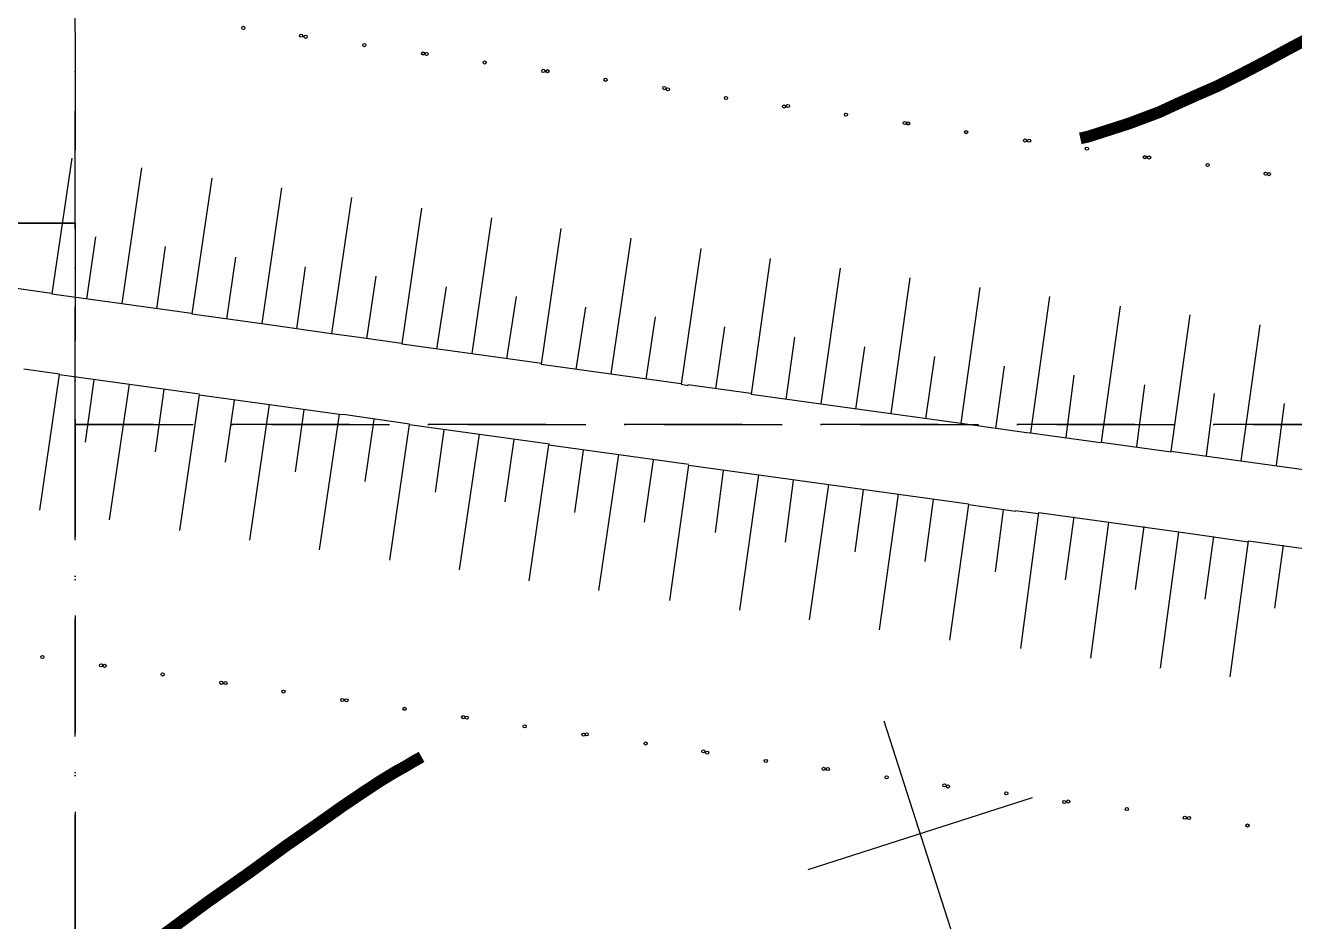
# Model space of a CAD drawing. Header units: millimetres. Extents: x 1353783 to 6492029790, y -7276956 to -512500.
# Drawn here: x 9971635 to 9974869, y -2851368 to -2849084 of the extents above; entities that cross this region are included whole.
import ezdxf

# ---------------------------------------------------------------- set-up
doc = ezdxf.new("R2010")
doc.units = ezdxf.units.MM
doc.linetypes.add('482 Границы районов', pattern=[5, 3, -1, 0, -1])
doc.linetypes.add('CONTI', pattern=[0])
doc.layers.get('0').update_dxf_attribs({"lineweight": 5})
for name, color, linetype in [('GOR_BUNKNOWN', 212, 'CONTI'), ('SETKR', 7, 'CONTI'), ('SIT_LРЕЛЬЕФ', 7, 'CONTI'), ('РЕЛЬЕФ', 7, 'CONTI')]:
    doc.layers.add(name, color=color, linetype=linetype)
doc.layers.add('ГП-Граница учасика ИЖС', color=3, linetype='Continuous', lineweight=5)

# ---------------------------------------------------------------- blocks, each defined once
blk = doc.blocks.new('BL_333')
at = {"color": 0}
for p, q in [((0, -3), (0, 3)), ((-3, 0), (3, 0))]:
    blk.add_line(p, q, dxfattribs=at)
blk = doc.blocks.new('оо')
at = {"layer": 'GOR_BUNKNOWN', "color": 9, "true_color": 0xc7c8ca, "const_width": 0.15}
for points in [[(222776.353, -3431800.572), (222775.953, -3431800.642), (222775.583, -3431800.712), (222775.233, -3431800.772), (222774.913, -3431800.822), (222774.613, -3431800.852), (222774.343, -3431800.882), (222774.103, -3431800.912), (222773.893, -3431800.922), (222773.693, -3431800.932), (222773.523, -3431800.932), (222773.373, -3431800.932), (222773.243, -3431800.932), (222773.143, -3431800.932), (222773.043, -3431800.922)], [(222759.473, -3431806.792), (222760.113, -3431806.592), (222760.653, -3431806.412), (222761.113, -3431806.272), (222761.493, -3431806.152), (222761.803, -3431806.062), (222762.053, -3431805.992), (222762.263, -3431805.942), (222762.413, -3431805.912), (222762.543, -3431805.882), (222762.643, -3431805.862)], [(222756.403, -3431807.842), (222757.243, -3431807.552), (222758.043, -3431807.282), (222758.793, -3431807.022), (222759.473, -3431806.792)]]:
    blk.add_lwpolyline(points, dxfattribs=at)
at = {"layer": 'SIT_LРЕЛЬЕФ', "color": 9, "true_color": 0xc7c8ca}
for p, q in [((222760.733, -3431797.232), (222759.963, -3431798.802)), ((222761.543, -3431797.622), (222760.773, -3431799.192)), ((222762.353, -3431798.022), (222761.583, -3431799.592)), ((222760.713, -3431798.282), (222760.363, -3431799.002)), ((222759.153, -3431798.402), (222759.773, -3431798.702)), ((222763.163, -3431798.412), (222762.393, -3431799.982)), ((222761.523, -3431798.672), (222761.173, -3431799.392)), ((222759.773, -3431798.702), (222759.963, -3431798.792)), ((222759.963, -3431798.802), (222760.773, -3431799.192)), ((222763.973, -3431798.802), (222763.203, -3431800.372)), ((222762.333, -3431799.072), (222761.983, -3431799.792)), ((222760.773, -3431799.192), (222761.583, -3431799.582)), ((222764.783, -3431799.202), (222764.013, -3431800.772)), ((222763.143, -3431799.462), (222762.793, -3431800.182)), ((222759.333, -3431799.602), (222759.743, -3431799.802)), ((222761.583, -3431799.592), (222762.393, -3431799.982)), ((222765.593, -3431799.592), (222764.823, -3431801.162)), ((222758.973, -3431801.382), (222759.743, -3431799.812)), ((222759.743, -3431799.812), (222760.553, -3431800.202)), ((222763.963, -3431799.852), (222763.603, -3431800.572)), ((222759.793, -3431800.732), (222760.143, -3431800.012)), ((222762.393, -3431799.982), (222763.203, -3431800.372)), ((222766.393, -3431799.992), (222765.623, -3431801.562)), ((222759.783, -3431801.772), (222760.553, -3431800.202)), ((222760.553, -3431800.202), (222761.363, -3431800.592)), ((222764.773, -3431800.252), (222764.413, -3431800.972)), ((222760.603, -3431801.122), (222760.953, -3431800.402)), ((222763.203, -3431800.372), (222763.493, -3431800.512)), ((222767.203, -3431800.382), (222766.433, -3431801.952)), ((222760.593, -3431802.172), (222761.363, -3431800.602)), ((222761.363, -3431800.602), (222762.173, -3431800.992)), ((222763.493, -3431800.512), (222764.013, -3431800.762)), ((222764.013, -3431800.772), (222764.823, -3431801.162)), ((222765.583, -3431800.642), (222765.223, -3431801.362)), ((222768.013, -3431800.782), (222767.243, -3431802.352)), ((222761.413, -3431801.522), (222761.763, -3431800.802)), ((222761.403, -3431802.562), (222762.173, -3431800.992)), ((222762.173, -3431800.992), (222762.983, -3431801.382)), ((222766.383, -3431801.042), (222766.023, -3431801.762)), ((222762.223, -3431801.912), (222762.573, -3431801.192)), ((222764.823, -3431801.162), (222765.633, -3431801.552)), ((222768.813, -3431801.172), (222768.053, -3431802.742)), ((222762.213, -3431802.952), (222762.983, -3431801.382)), ((222762.983, -3431801.382), (222763.053, -3431801.412)), ((222763.053, -3431801.412), (222763.793, -3431801.772)), ((222767.193, -3431801.432), (222766.833, -3431802.152)), ((222763.033, -3431802.302), (222763.383, -3431801.582)), ((222765.623, -3431801.562), (222766.433, -3431801.952)), ((222769.623, -3431801.562), (222768.863, -3431803.132)), ((222763.023, -3431803.352), (222763.793, -3431801.782)), ((222763.793, -3431801.782), (222764.603, -3431802.172)), ((222767.993, -3431801.822), (222767.643, -3431802.542)), ((222763.843, -3431802.702), (222764.193, -3431801.982)), ((222766.433, -3431801.952), (222767.243, -3431802.342)), ((222770.433, -3431801.952), (222769.673, -3431803.522)), ((222763.833, -3431803.742), (222764.603, -3431802.172)), ((222764.603, -3431802.172), (222765.413, -3431802.562)), ((222768.803, -3431802.222), (222768.453, -3431802.942)), ((222764.653, -3431803.092), (222765.003, -3431802.372)), ((222767.243, -3431802.352), (222767.323, -3431802.392)), ((222767.323, -3431802.382), (222768.053, -3431802.732)), ((222771.243, -3431802.342), (222770.483, -3431803.912)), ((222764.633, -3431804.142), (222765.403, -3431802.572)), ((222765.403, -3431802.572), (222766.213, -3431802.962)), ((222769.613, -3431802.612), (222769.263, -3431803.332)), ((222772.053, -3431802.722), (222771.293, -3431804.302)), ((222765.453, -3431803.492), (222765.803, -3431802.772)), ((222768.053, -3431802.742), (222768.863, -3431803.132)), ((222765.443, -3431804.532), (222766.213, -3431802.962)), ((222766.213, -3431802.962), (222766.883, -3431803.282)), ((222770.423, -3431803.002), (222770.073, -3431803.722)), ((222766.263, -3431803.882), (222766.613, -3431803.162)), ((222768.863, -3431803.132), (222769.673, -3431803.522)), ((222772.873, -3431803.112), (222772.113, -3431804.692)), ((222766.263, -3431804.932), (222767.023, -3431803.362)), ((222766.883, -3431803.282), (222767.023, -3431803.352)), ((222767.023, -3431803.362), (222767.833, -3431803.752)), ((222769.673, -3431803.522), (222770.483, -3431803.912)), ((222771.233, -3431803.392), (222770.883, -3431804.112)), ((222773.683, -3431803.492), (222772.923, -3431805.072)), ((222767.083, -3431804.282), (222767.423, -3431803.562)), ((222767.073, -3431805.322), (222767.833, -3431803.752)), ((222767.833, -3431803.752), (222768.643, -3431804.142)), ((222772.043, -3431803.772), (222771.703, -3431804.492)), ((222767.893, -3431804.672), (222768.233, -3431803.952)), ((222770.483, -3431803.912), (222771.243, -3431804.282)), ((222774.493, -3431803.882), (222773.733, -3431805.462)), ((222767.883, -3431805.712), (222768.643, -3431804.142)), ((222768.643, -3431804.142), (222769.453, -3431804.532)), ((222772.863, -3431804.162), (222772.523, -3431804.882)), ((222768.703, -3431805.062), (222769.043, -3431804.342)), ((222771.243, -3431804.282), (222771.293, -3431804.302)), ((222771.293, -3431804.302), (222772.103, -3431804.692)), ((222768.693, -3431806.102), (222769.453, -3431804.532)), ((222769.453, -3431804.532), (222770.263, -3431804.922)), ((222773.673, -3431804.542), (222773.333, -3431805.262)), ((222769.513, -3431805.452), (222769.853, -3431804.732)), ((222772.113, -3431804.692), (222772.923, -3431805.082)), ((222769.503, -3431806.502), (222770.263, -3431804.932)), ((222770.263, -3431804.932), (222770.803, -3431805.192)), ((222774.483, -3431804.932), (222774.143, -3431805.652)), ((222770.323, -3431805.852), (222770.663, -3431805.132)), ((222772.923, -3431805.072), (222773.733, -3431805.462)), ((222770.333, -3431806.882), (222771.083, -3431805.302)), ((222770.803, -3431805.182), (222771.073, -3431805.312)), ((222771.083, -3431805.302), (222771.893, -3431805.692)), ((222773.733, -3431805.462), (222774.543, -3431805.852)), ((222771.143, -3431806.222), (222771.493, -3431805.492)), ((222771.143, -3431807.272), (222771.893, -3431805.692)), ((222771.893, -3431805.692), (222772.703, -3431806.082)), ((222771.953, -3431806.612), (222772.303, -3431805.882)), ((222771.953, -3431807.662), (222772.703, -3431806.082)), ((222772.703, -3431806.082), (222773.513, -3431806.472)), ((222772.763, -3431807.002), (222773.113, -3431806.272)), ((222772.763, -3431808.042), (222773.513, -3431806.462)), ((222773.513, -3431806.462), (222774.323, -3431806.852)), ((222773.573, -3431807.382), (222773.923, -3431806.652))]:
    blk.add_line(p, q, dxfattribs=at)
for centre in [(222763.323, -3431796.322), (222763.993, -3431796.642), (222764.043, -3431796.672), (222764.723, -3431797.002), (222765.403, -3431797.332), (222765.443, -3431797.352), (222766.113, -3431797.682), (222766.793, -3431798.012), (222766.843, -3431798.032), (222767.513, -3431798.362), (222768.193, -3431798.692), (222768.233, -3431798.722), (222768.903, -3431799.052), (222769.573, -3431799.382), (222769.623, -3431799.392), (222770.293, -3431799.722), (222770.973, -3431800.052), (222771.013, -3431800.072), (222771.683, -3431800.402), (222772.363, -3431800.732), (222772.413, -3431800.752), (222773.083, -3431801.072), (222773.753, -3431801.402), (222773.803, -3431801.422), (222774.483, -3431801.742), (222775.153, -3431802.072), (222775.193, -3431802.092), (222758.433, -3431803.172), (222759.113, -3431803.502), (222759.153, -3431803.522), (222759.823, -3431803.852), (222760.503, -3431804.182), (222760.553, -3431804.202), (222761.223, -3431804.532), (222761.903, -3431804.862), (222761.953, -3431804.882), (222762.623, -3431805.212), (222763.303, -3431805.542), (222763.343, -3431805.562), (222764.013, -3431805.892), (222764.693, -3431806.222), (222764.733, -3431806.232), (222765.413, -3431806.572), (222766.083, -3431806.892), (222766.123, -3431806.922), (222766.803, -3431807.252), (222767.473, -3431807.572), (222767.523, -3431807.592), (222768.203, -3431807.922), (222768.873, -3431808.242), (222768.913, -3431808.272), (222769.593, -3431808.582), (222770.263, -3431808.912), (222770.313, -3431808.922), (222770.993, -3431809.242), (222771.663, -3431809.572), (222771.713, -3431809.592), (222772.393, -3431809.912)]:
    blk.add_circle(centre, 0.02, dxfattribs=at)
at = {"layer": 'SETKR', "color": 9, "true_color": 0xc7c8ca, "xscale": 0.5000000000000001, "yscale": 0.5000000000000001, "zscale": 0.5000000000000001}
blk.add_blockref('BL_333', (222768.393, -3431808.732), dxfattribs=at)

msp = doc.modelspace()

# ---------------------------------------------------------------- linework, layer by layer
at = {"layer": 'ГП-Граница учасика ИЖС', "color": 94, "linetype": '482 Границы районов', "lineweight": 30, "ltscale": 100}
for points in [[(9969112.4, -2845601.6), (9971762.4, -2845601.7), (9971762.4, -2849587.9), (9965562.4, -2849587.9), (9965562.4, -2845601.7), (9966362.4, -2845601.6)], [(9977362.4, -2845601.7), (9977962.4, -2845601.7), (9977962.4, -2850101.7), (9971762.4, -2850101.7), (9971762.4, -2845601.7), (9974552.4, -2845601.7)], [(9968402.4, -2853656), (9965562.4, -2853029.8), (9965562.4, -2849587.9), (9971762.4, -2849587.9), (9971762.4, -2854396.9), (9971162.4, -2854264.6)], [(9974552.4, -2854894.9), (9972468.7, -2854552.6), (9971762.4, -2854396.9), (9971762.4, -2850101.7), (9977962.4, -2850101.7), (9977962.4, -2855455.1), (9977362.4, -2855356.5)]]:
    msp.add_lwpolyline(points, dxfattribs=at)

# ---------------------------------------------------------------- block references
at = {"layer": 'РЕЛЬЕФ', "color": 240, "lineweight": 30, "true_color": 0xed1f24, "xscale": 200.0000000000001, "yscale": 200.0000000000001, "zscale": 200.0000000000001, "rotation": 17.80578495452471}
msp.add_blockref('оо', (-242329121, 637008728.1), dxfattribs=at)

doc.saveas('drawing.dxf')
